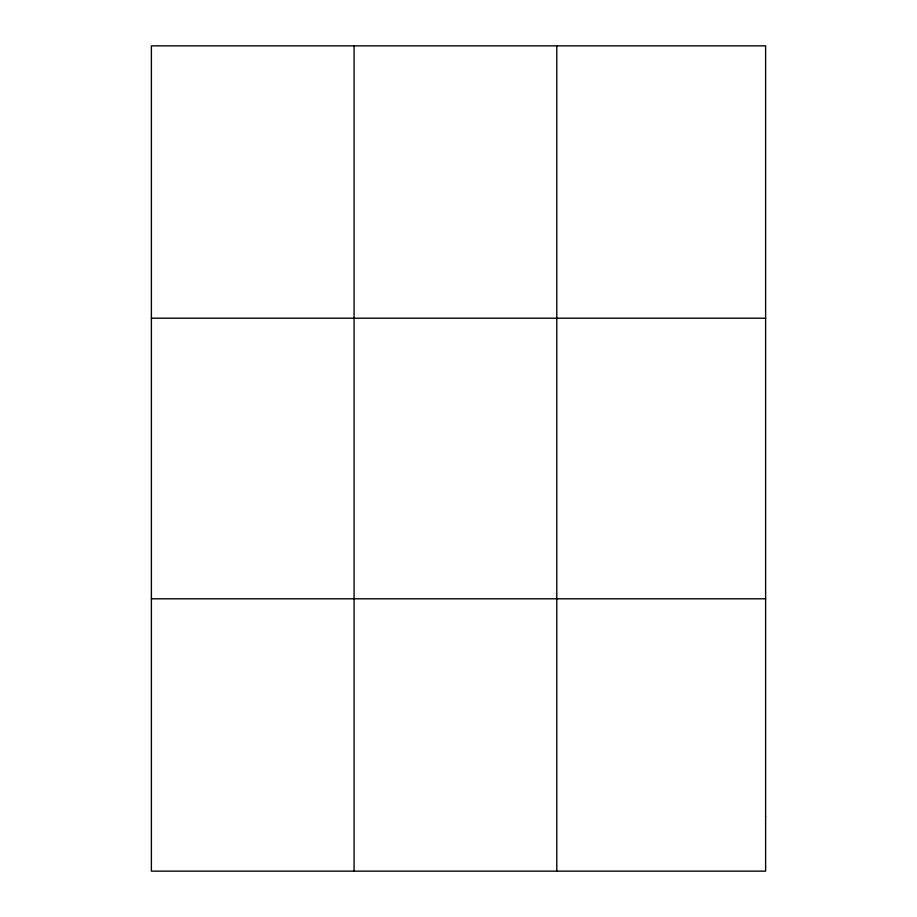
<?xml version="1.0" encoding="UTF-8"?>
<svg xmlns="http://www.w3.org/2000/svg" width="917" height="917" viewBox="0 0 917 917"><rect width="100%" height="100%" fill="white"/><g stroke="black" fill="none" stroke-linecap="round" stroke-linejoin="round"><path stroke-width="1.38" d="M354.077 45.85L354.077 871.15M556.779 45.85L556.779 871.15M151.385 318.199L765.615 318.199M151.385 598.801L765.615 598.801M765.615 816.68L765.615 871.15L151.385 871.15L151.385 45.85L765.615 45.85L765.615 816.68"/></g></svg>
